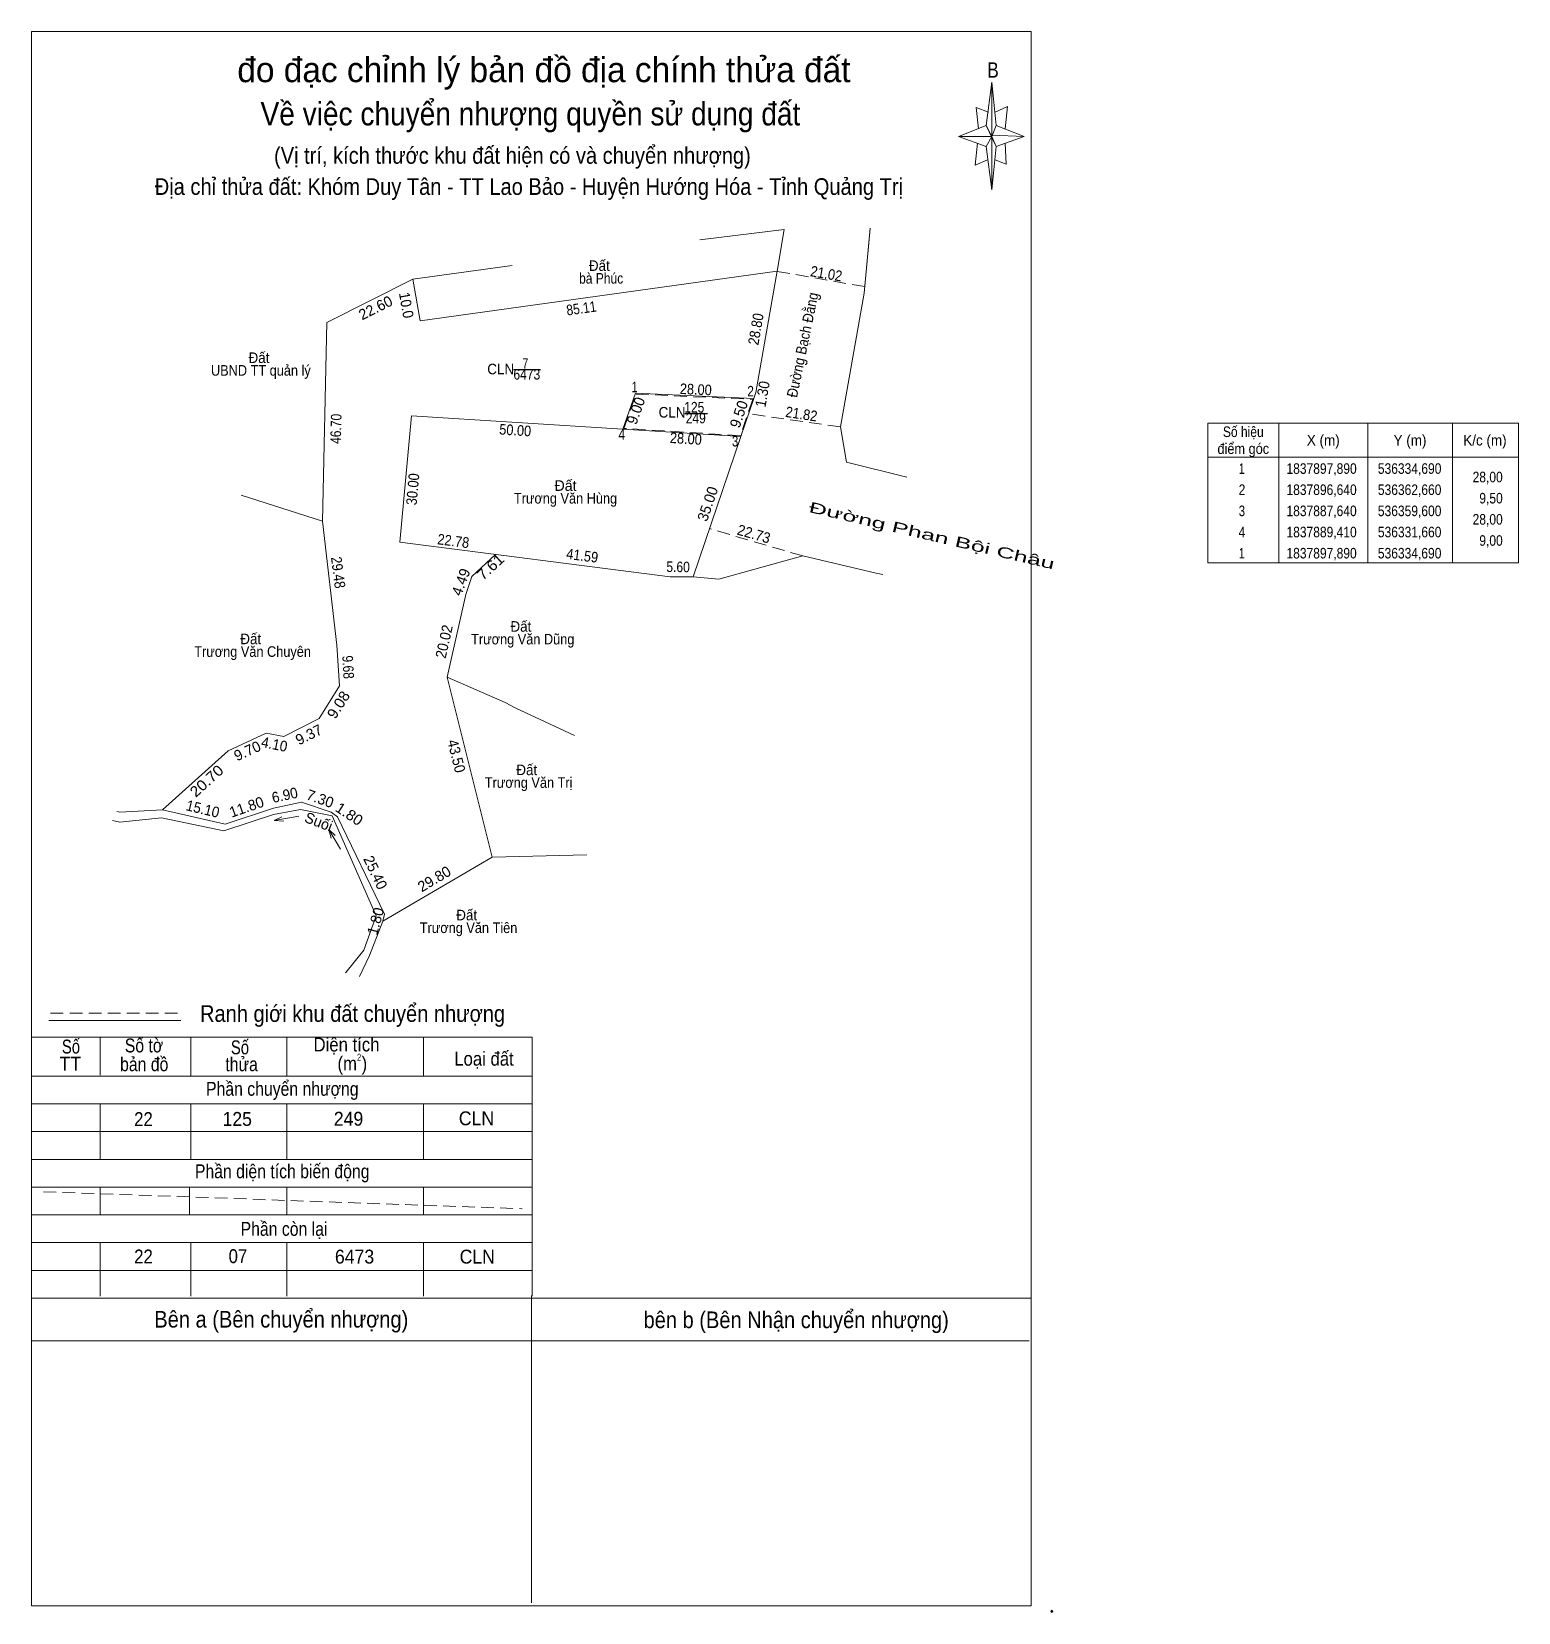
# Model space of a CAD drawing. Header units: metres. Extents: x 536192 to 536543, y 1837610 to 1837983.
import ezdxf
from ezdxf.enums import TextEntityAlignment as Align

# ---------------------------------------------------------------- set-up
doc = ezdxf.new("R2010")
doc.units = ezdxf.units.M
doc.header["$PDMODE"] = 32
doc.header["$PDSIZE"] = 0.5
doc.linetypes.add('MEDIUM_DASHED', pattern=[4.5, 3, -1.5])
for name, color, linetype, lineweight in [('63', 7, 'Continuous', 13), ('7', 7, 'Continuous', 13), ('8', 7, 'Continuous', 13)]:
    doc.layers.add(name, color=color, linetype=linetype, lineweight=lineweight)

msp = doc.modelspace()

# ---------------------------------------------------------------- linework, layer by layer
at = {"layer": '63'}
for p, q in [((536486.69, 1837890.79), (536486.69, 1837857.79)), ((536507.69, 1837890.79), (536507.69, 1837857.79)), ((536527.69, 1837890.79), (536527.69, 1837857.79)), ((536469.89, 1837882.79), (536543.29, 1837882.79))]:
    msp.add_line(p, q, dxfattribs=at)
msp.add_lwpolyline([(536469.89, 1837890.79), (536543.29, 1837890.79), (536543.29, 1837857.79), (536469.89, 1837857.79)], close=True, dxfattribs=at)
at = {"layer": '7'}
for p, q in [((536349.87, 1837934.14), (536369.84, 1837936.55)), ((536369.84, 1837936.55), (536368.13, 1837926.7)), ((536282.07, 1837924.82), (536305.54, 1837928.05)), ((536282.07, 1837924.82), (536283.83, 1837914.98)), ((536368.13, 1837926.7), (536283.83, 1837914.98)), ((536368.13, 1837926.7), (536363.14, 1837898.06)), ((536334.69, 1837897.89), (536331.66, 1837889.41)), ((536362.66, 1837896.64), (536334.69, 1837897.89)), ((536363.14, 1837898.06), (536362.66, 1837896.64)), ((536362.66, 1837896.64), (536359.6, 1837887.64)), ((536279, 1837862.66), (536281.76, 1837892.57)), ((536331.66, 1837889.41), (536281.76, 1837892.57)), ((536359.6, 1837887.64), (536331.66, 1837889.41)), ((536359.6, 1837887.64), (536348.34, 1837854.5)), ((536384.54, 1837881.59), (536398.8, 1837878.08)), ((536241.48, 1837873.81), (536260.69, 1837867.67)), ((536342.85, 1837854.5), (536279, 1837862.66)), ((536342.85, 1837854.5), (536348.34, 1837854.5)), ((536300.84, 1837788.23), (536290.19, 1837830.81)), ((536249.27, 1837796.91), (536255.09, 1837797.91)), ((536249.27, 1837796.91), (536251.14, 1837797.78)), ((536249.27, 1837796.91), (536251.56, 1837796.79)), ((536262.22, 1837794.83), (536264.95, 1837790.11)), ((536262.22, 1837794.83), (536262.76, 1837792.73)), ((536262.22, 1837794.83), (536263.74, 1837793.39)), ((536300.84, 1837788.23), (536323.21, 1837788.83)), ((536274.94, 1837773.1), (536300.84, 1837788.23))]:
    msp.add_line(p, q, dxfattribs=at)
at = {"layer": '7', "linetype": 'MEDIUM_DASHED'}
for p, q in [((536388.84, 1837923.09), (536368.13, 1837926.7)), ((536383.11, 1837889.94), (536361.61, 1837893.01)), ((536374.21, 1837859.43), (536352.06, 1837865.92))]:
    msp.add_line(p, q, dxfattribs=at)
at = {"layer": '7', "lineweight": 25}
for p, q in [((536305.83, 1837903.48), (536312.2, 1837903.48)), ((536346.37, 1837893.14), (536351.73, 1837893.14))]:
    msp.add_line(p, q, dxfattribs=at)
at = {"layer": '7'}
for points in [[(536390.09, 1837936.9), (536388.7, 1837921.54), (536383.11, 1837889.94), (536384.54, 1837881.59)], [(536390.09, 1837936.85), (536388.7, 1837921.54), (536383.11, 1837889.94), (536384.54, 1837881.59)], [(536282.07, 1837924.82), (536261.77, 1837914.62), (536260.69, 1837867.67), (536264.07, 1837838.38), (536264.73, 1837828.72), (536259.9, 1837821.03), (536251.56, 1837816.75), (536247.4, 1837817.54), (536238.4, 1837813.36), (536222.93, 1837799.42)], [(536301.6, 1837859.77), (536296, 1837854.61), (536294.57, 1837850.35), (536290.19, 1837830.81)], [(536348.34, 1837854.5), (536354.37, 1837853.94), (536374.21, 1837859.43), (536391.55, 1837855.38)], [(536348.34, 1837854.5), (536354.37, 1837853.94), (536374.21, 1837859.43), (536391.55, 1837855.38), (536393.1, 1837855.04)], [(536290.19, 1837830.81), (536303.91, 1837824.78), (536306.41, 1837823.46), (536320.25, 1837816.97)], [(536222.93, 1837799.42), (536237.75, 1837796.03), (536249.17, 1837799.87), (536255.74, 1837801.29), (536262.76, 1837798.9), (536264.29, 1837797.78), (536275.38, 1837774.75), (536274.94, 1837773.1)], [(536211.1, 1837796.91), (536212.85, 1837796.56), (536222.71, 1837797.55)], [(536212.09, 1837799.01), (536212.85, 1837798.9), (536222.93, 1837799.42)], [(536222.71, 1837797.55), (536237.41, 1837794.49), (536249.17, 1837798.34), (536255.52, 1837799.53), (536262.97, 1837798.01), (536273.41, 1837774.42), (536270.45, 1837766.29), (536266.27, 1837761.03), (536266.05, 1837760.92)], [(536274.94, 1837773.1), (536271.86, 1837764.99), (536269.47, 1837760.04)]]:
    msp.add_lwpolyline(points, dxfattribs=at)
at = {"layer": '7', "linetype": 'MEDIUM_DASHED'}
msp.add_lwpolyline([(536334.83, 1837897.68), (536362.38, 1837896.45), (536359.46, 1837887.85), (536331.94, 1837889.59)], close=True, dxfattribs=at)
at = {"layer": '8'}
for p, q in [((536417.55, 1837961.19), (536418.87, 1837971.43)), ((536419.92, 1837961.19), (536426.48, 1837958.57)), ((536417.55, 1837956.21), (536410.99, 1837958.57)), ((536422.02, 1837957), (536422.27, 1837952.01)), ((536419.92, 1837956.21), (536418.87, 1837945.97)), ((536422.27, 1837952.01), (536419.65, 1837953.06)), ((536196.05, 1837749.63), (536227.28, 1837749.63)), ((536191.99, 1837745.71), (536310.29, 1837745.71)), ((536208.2, 1837745.71), (536208.2, 1837736.72)), ((536229.6, 1837745.71), (536229.6, 1837736.52)), ((536252.3, 1837745.71), (536252.3, 1837736.52)), ((536284.57, 1837745.71), (536284.57, 1837736.52)), ((536310.29, 1837745.71), (536310.29, 1837684.49)), ((536191.99, 1837736.52), (536310.29, 1837736.52)), ((536191.99, 1837729.96), (536310.29, 1837729.96)), ((536208.2, 1837729.96), (536208.2, 1837716.84)), ((536229.6, 1837729.96), (536229.6, 1837716.84)), ((536252.3, 1837729.96), (536252.3, 1837716.84)), ((536284.57, 1837729.96), (536284.57, 1837716.84)), ((536191.99, 1837723.4), (536310.29, 1837723.4)), ((536191.99, 1837716.84), (536310.29, 1837716.84)), ((536191.99, 1837710.28), (536310.29, 1837710.28)), ((536208.2, 1837710.28), (536208.2, 1837703.72)), ((536229.33, 1837710.28), (536229.33, 1837703.72)), ((536252.3, 1837710.28), (536252.3, 1837703.72)), ((536284.57, 1837710.28), (536284.57, 1837703.72)), ((536191.99, 1837703.72), (536310.29, 1837703.72)), ((536191.99, 1837697.16), (536310.29, 1837697.16)), ((536208.2, 1837697.16), (536208.2, 1837684.49)), ((536229.6, 1837697.16), (536229.6, 1837684.49)), ((536252.3, 1837697.16), (536252.3, 1837684.49)), ((536284.57, 1837697.16), (536284.57, 1837684.49)), ((536191.99, 1837690.6), (536310.29, 1837690.6)), ((536310.08, 1837684.69), (536310.08, 1837612)), ((536191.99, 1837684.04), (536428.18, 1837684.04)), ((536191.99, 1837684.04), (536428.18, 1837684.04)), ((536191.99, 1837684.04), (536428.18, 1837684.04)), ((536191.99, 1837673.94), (536427.66, 1837673.94))]:
    msp.add_line(p, q, dxfattribs=at)
at = {"layer": '8', "linetype": 'MEDIUM_DASHED'}
for p, q in [((536196.48, 1837751.39), (536227.45, 1837751.39)), ((536194.8, 1837709.17), (536307.87, 1837705.17))]:
    msp.add_line(p, q, dxfattribs=at)
at = {"layer": '8'}
for points in [[(536191.99, 1837983.35), (536428.18, 1837983.35), (536428.18, 1837611.34), (536191.99, 1837611.34)], [(536418.87, 1837971.43), (536419.92, 1837961.19), (536418.87, 1837958.57)], [(536418.87, 1837958.57), (536410.99, 1837958.57), (536417.55, 1837961.19), (536419.92, 1837956.21), (536426.48, 1837958.57), (536418.87, 1837958.84)], [(536418.87, 1837958.57), (536418.87, 1837945.97), (536417.55, 1837956.21)]]:
    msp.add_lwpolyline(points, close=True, dxfattribs=at)
for points in [[(536418.08, 1837964.35), (536415.2, 1837965.39), (536415.72, 1837960.41)], [(536419.65, 1837964.35), (536422.54, 1837965.65), (536422.02, 1837960.41)], [(536418.87, 1837958.57), (536417.55, 1837961.19), (536410.99, 1837958.57)], [(536415.46, 1837957), (536414.93, 1837951.75), (536417.82, 1837953.06)], [(536418.87, 1837958.57), (536419.92, 1837956.21), (536426.48, 1837958.57)]]:
    msp.add_lwpolyline(points, dxfattribs=at)
msp.add_point((536433.04, 1837610.03), dxfattribs=at)

# ---------------------------------------------------------------- texts
at = {"layer": '63'}
for s, width, p in [('Số hiệu', 0.85, (536478.29, 1837887.54)), ('điểm góc', 0.9, (536478.29, 1837883.54)), ('X (m)', 0.95, (536497.19, 1837885.54)), ('Y (m)', 0.95, (536517.685, 1837885.54)), ('K/c (m)', 0.95, (536535.39, 1837885.54)), (' 1', 0.75, (536477.585, 1837878.84)), ('1837897,890', 0.85, (536496.79, 1837878.84)), ('536334,690', 0.85, (536517.595, 1837878.84)), (' 2', 0.85, (536477.59, 1837873.84)), ('1837896,640', 0.85, (536496.79, 1837873.84)), ('536362,660', 0.85, (536517.595, 1837873.84)), (' 3', 0.8, (536477.59, 1837868.84)), ('1837887,640', 0.85, (536496.79, 1837868.84)), ('536359,600', 0.85, (536517.595, 1837868.84)), (' 4', 0.85, (536477.585, 1837863.84)), ('1837889,410', 0.85, (536496.79, 1837863.84)), ('536331,660', 0.85, (536517.595, 1837863.84)), (' 1', 0.75, (536477.585, 1837858.84)), ('1837897,890', 0.85, (536496.79, 1837858.84)), ('536334,690', 0.85, (536517.595, 1837858.84))]:
    msp.add_text(s, height=2.5, dxfattribs=dict(at, width=width)).set_placement(p, align=Align.CENTER)
at = {"layer": '63', "width": 0.85}
for s, p in [('28,00', (536539.59, 1837876.84)), ('9,50', (536539.59, 1837871.84)), ('28,00', (536539.59, 1837866.84)), ('9,00', (536539.59, 1837861.84))]:
    msp.add_text(s, height=2.5, dxfattribs=at).set_placement(p, align=Align.RIGHT)
at = {"layer": '7'}
for s, width, p in [('Đất ', 0.95, (536326.57, 1837926.8)), ('bà Phúc', 0.85, (536326.565, 1837923.8)), ('UBND TT quản lý', 0.9, (536246.155, 1837902.04)), ('Đất ', 0.95, (536246.15, 1837905.04)), ('7', 0.75, (536308.655, 1837903.67)), ('6473', 0.85, (536309, 1837901.12)), ('125', 0.85, (536348.57, 1837893.33)), ('249', 0.85, (536348.925, 1837890.78)), ('Trương Văn Hùng', 0.9, (536318.14, 1837871.82)), ('Đất ', 0.95, (536244.2, 1837838.59)), ('Trương Văn Dũng', 0.9, (536308.04, 1837838.53)), ('Đất ', 0.95, (536308.04, 1837841.53)), ('Trương Văn Chuyên', 0.9, (536244.2, 1837835.59)), ('Đất ', 0.95, (536309.42, 1837807.64)), ('Trương Văn Trị', 0.9, (536309.425, 1837804.64)), ('Đất ', 0.95, (536295.23, 1837773.32)), ('Trương Văn Tiên', 0.9, (536295.23, 1837770.32))]:
    msp.add_text(s, height=2.5, dxfattribs=dict(at, width=width)).set_placement(p, align=Align.CENTER)
for s, rotation, width, p in [('21.02', 350.112, 0.9, (536379.555, 1837924.93)), ('10.0', 280.141, 0.95, (536279.316, 1837918.495)), ('85.11', 7.915, 0.85, (536322.058, 1837916.734)), ('Đường Bạch Đằng ', 78.31, 0.9, (536375.463, 1837909.487)), ('28.80', 80.208, 0.9, (536364.345, 1837912.842)), ('28.00', 357.441, 0.9, (536348.874, 1837897.555)), ('1.30', 80.116, 0.95, (536365.901, 1837897.48)), ('21.82', 351.41, 0.9, (536373.708, 1837891.751)), ('46.70', 88.419, 0.85, (536265.131, 1837889.446)), ('50.00', 356.376, 0.9, (536306.181, 1837887.916)), ('28.00', 356.375, 0.9, (536346.501, 1837885.916)), ('30.00', 84.939, 0.9, (536283.28, 1837875.105)), ('Đường Phan Bội Châu ', 346.774, 1.75, (536405.214, 1837862.862)), ('22.78', 352.717, 0.9, (536291.482, 1837861.746)), ('22.73', 343.965, 0.95, (536362.31, 1837863.447)), ('41.59', 352.63, 0.9, (536321.945, 1837858.286)), ('29.48', 277.397, 0.9, (536263.193, 1837855.371)), ('7.61', 42.52, 1.1, (536301.265, 1837855.931)), ('5.60', 359.186, 0.85, (536344.732, 1837855.61)), ('20.02', 77.335, 0.95, (536290.666, 1837838.941)), ('9.68', 273.36, 0.85, (536265.537, 1837833.083)), ('9.08', 57.988, 1.05, (536265.553, 1837823.602)), ('4.10', 348.798, 0.95, (536249.112, 1837813.715)), ('43.50', 284.094, 0.95, (536291.16, 1837811.844)), ('20.70', 42.143, 1.1, (536234.181, 1837805.336)), ('6.90', 12.547, 0.95, (536252.068, 1837801.702)), ('15.10', 346.616, 0.95, (536232.151, 1837798.451)), ('1.80', 326.653, 1.05, (536266.358, 1837797.411))]:
    msp.add_text(s, height=2.5, rotation=rotation, dxfattribs=dict(at, width=width)).set_placement(p, align=Align.CENTER)
for s, rotation, p in [('22.60', 26.61, (536273.825, 1837916.966)), ('9.00', 70.338, (536335.949, 1837893.344)), ('9.50', 71.261, (536360.281, 1837892.548)), ('35.00', 71.261, (536352.912, 1837871.348)), ('4.49', 69.756, (536294.598, 1837852.847)), ('9.37', 26.21, (536258.048, 1837816.075)), ('9.70', 24.391, (536243.474, 1837812.228)), ('7.30', 340.43, (536259.751, 1837800.908)), ('11.80', 19.092, (536243.186, 1837798.938)), ('Suối', 338.839, (536259.369, 1837795.457)), ('25.40', 295.63, (536272.09, 1837784.096)), ('29.80', 30.714, (536287.772, 1837782.045)), ('1.80', 74.578, (536274.461, 1837772.798))]:
    msp.add_text(s, height=2.5, rotation=rotation, dxfattribs=at).set_placement(p, align=Align.CENTER)
for s, width, p in [('CLN', 0.95, (536306.01, 1837902.36)), (' 1', 0.75, (536335.17, 1837898.13)), (' 2', 0.85, (536362.66, 1837897.12)), ('CLN', 0.95, (536346.49, 1837892.14)), (' 4', 0.85, (536332.22, 1837886.93)), (' 3', 0.8, (536358.96, 1837885.31))]:
    msp.add_text(s, height=2.5, dxfattribs=dict(at, width=width)).set_placement(p, align=Align.RIGHT)
msp.add_text('Đất', height=2.5, dxfattribs=at).set_placement((536318.145, 1837874.82), align=Align.CENTER)
at = {"layer": '8'}
msp.add_text('đo đạc chỉnh lý bản đồ địa chính thửa đất', height=5.905, dxfattribs=at).set_placement((536313.04, 1837971.4), align=Align.CENTER)
for s, height, width, p in [('B', 3.615, 0.85, (536419.145, 1837972.48)), ('Về việc chuyển nhượng quyền sử dụng đất', 5.511, 0.9, (536309.85, 1837961.18)), ('(Vị trí, kích thước khu đất hiện có và chuyển nhượng)', 3.937, 0.9, (536305.595, 1837952.12)), ('Địa chỉ thửa đất: Khóm Duy Tân - TT Lao Bảo - Huyện Hướng Hóa - Tỉnh Quảng Trị', 3.94, 0.9, (536309.485, 1837944.76)), ('Ranh giới khu đất chuyển nhượng', 3.937, 0.9, (536267.82, 1837749.33)), ('Số', 3.281, 0.8, (536201.285, 1837741.86)), ('Số tờ', 3.281, 0.85, (536218.54, 1837742.12)), ('Số', 3.281, 0.8, (536241.215, 1837741.67)), ('Diện tích', 3.281, 0.9, (536266.4, 1837742.34)), ('TT', 3.281, 0.95, (536201.135, 1837737.81)), ('bản đồ', 3.281, 0.85, (536218.595, 1837737.68)), ('thửa', 3.281, 0.85, (536241.6, 1837737.68)), ('(m )', 3.281, 0.9, (536267.77, 1837737.85)), ('2', 1.64, 0.8, (536269.375, 1837740.15)), ('Loại đất', 3.281, 0.9, (536298.88, 1837738.98)), ('Phần chuyển nhượng', 3.281, 0.85, (536251.22, 1837731.87)), ('22', 3.28, 0.9, (536218.42, 1837724.72)), ('125', 3.28, 0.95, (536240.57, 1837724.75)), ('249', 3.28, 0.95, (536266.87, 1837724.8)), ('CLN', 3.281, 0.95, (536297.1, 1837724.9)), ('Phần diện tích biến động', 3.281, 0.85, (536251.2, 1837712.38)), ('Phần còn lại', 3.281, 0.85, (536251.635, 1837698.77)), ('22', 3.28, 0.9, (536218.42, 1837692.25)), ('07', 3.28, 0.9, (536240.74, 1837692.32)), ('6473', 3.28, 0.95, (536268.29, 1837692.22)), ('CLN', 3.281, 0.95, (536297.29, 1837692.21)), ('Bên a (Bên chuyển nhượng)', 3.937, 0.9, (536250.985, 1837677.09)), ('bên b (Bên Nhận chuyển nhượng)', 3.937, 0.9, (536372.645, 1837676.95))]:
    msp.add_text(s, height=height, dxfattribs=dict(at, width=width)).set_placement(p, align=Align.CENTER)

doc.saveas('drawing.dxf')
